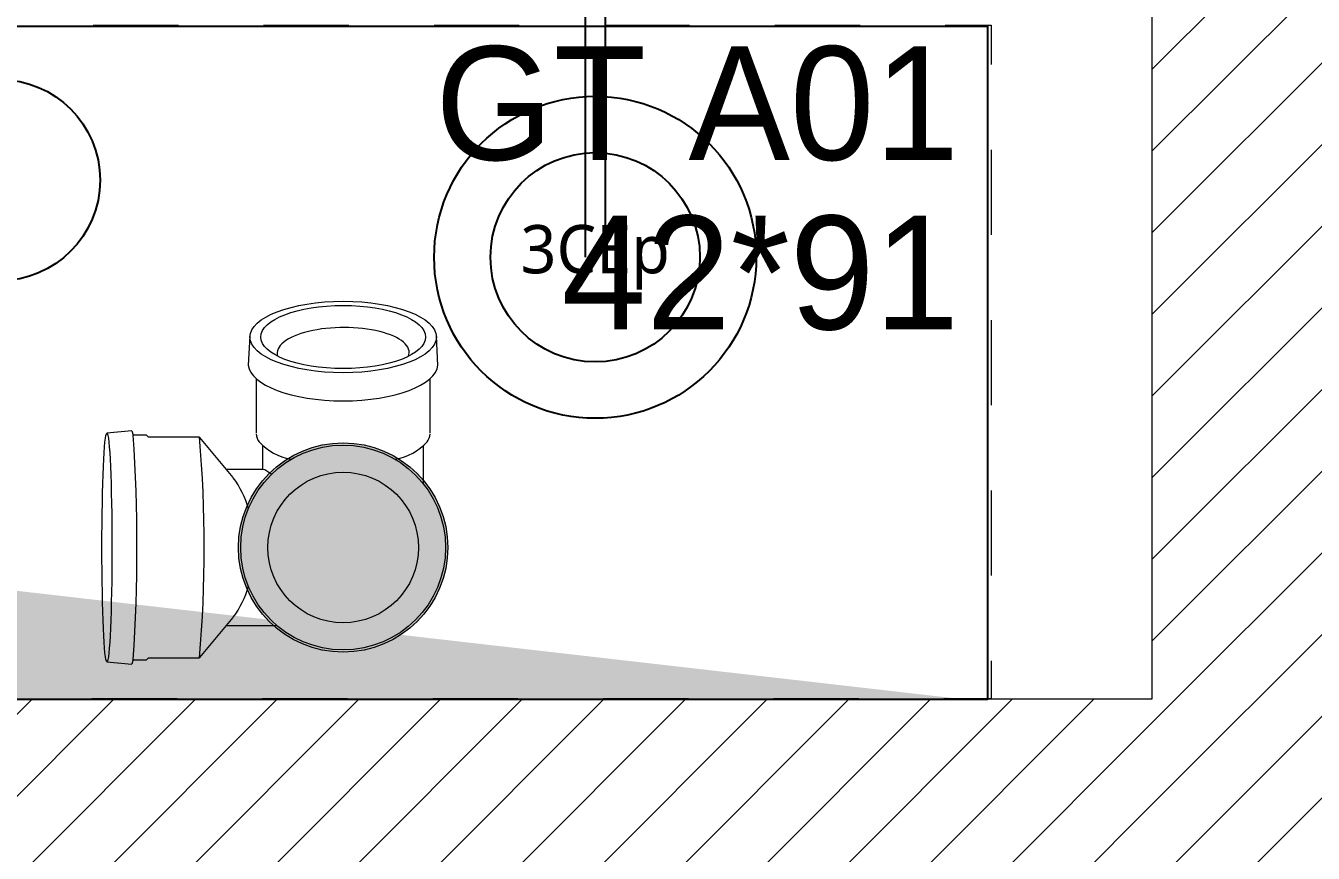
# Model space of a CAD drawing. Header units: centimetres. Extents: x 2666 to 9670, y 1889 to 5633.
# Drawn here: x 4572 to 4652, y 4633.8 to 4685.2 of the extents above; entities that cross this region are included whole.
import ezdxf

# ---------------------------------------------------------------- set-up
doc = ezdxf.new("R2010")
doc.units = ezdxf.units.CM
doc.header["$LTSCALE"] = 12.7
doc.linetypes.add('ISO-03', pattern=[3, 1.2, -1.8])
doc.linetypes.add('VW-01', pattern=[0.83312, 0.41656, -0.41656])
for name, color, linetype, lineweight in [('B aménagement intérieur', 7, 'Continuous', 5), ('B GÈnÈral', 7, 'Continuous', 5), ('B Général', 7, 'Continuous', 5)]:
    doc.layers.add(name, color=color, linetype=linetype, lineweight=lineweight)
doc.layers.add('C ANNOTATIONS-textes-numérotation gaine', color=7, linetype='ISO-03', lineweight=5, true_color=0xdd0000)
for name, color, linetype in [('prlm-CHAUFF', 4, 'Continuous'), ('prlm-EAU-CHU', 42, 'Continuous'), ('prlm-EAU-EUEV', 25, 'Continuous'), ('prlm-GT', 242, 'Continuous'), ('prlm-VMC', 93, 'Continuous')]:
    doc.layers.add(name, color=color, linetype=linetype)
doc.styles.add('Eurostile', font='')
doc.styles.add('prlm-chauff', font='trebucbi.ttf', dxfattribs={"height": 18})
doc.styles.get('Eurostile').set_extended_font_data('Eurostile')
pattern_1 = [(45, (0, 0), (2.4253472, -2.6458333), [])]

# ---------------------------------------------------------------- blocks, each defined once
blk = doc.blocks.new('G 100_80')
at = {"layer": 'B GÈnÈral', "color": 254, "linetype": 'Continuous', "true_color": 0xd6d6d6}
blk.add_solid([(-30.884, 32.2), (2.5, 43), (-39.5, -43), (-39.5, 43)], dxfattribs=at)
blk = doc.blocks.new('Groupe-28-1')
at = {"layer": 'C ANNOTATIONS-textes-numérotation gaine', "color": 7, "linetype": 'VW-01', "flags": 128}
blk.add_lwpolyline([(4543.965, 4643.438), (4543.965, 4685.261), (4631.965, 4685.261), (4631.965, 4643.438)], close=True, dxfattribs=at)
at = {"layer": 'C ANNOTATIONS-textes-numérotation gaine', "color": 7, "insert": (4629.965, 4683.959), "char_height": 7.059, "width": 86, "attachment_point": 3, "line_spacing_factor": 0.894142, "style": 'Eurostile'}
blk.add_mtext('GT A01\\P42*91', dxfattribs=at)
blk = doc.blocks.new('xi.3cep130-200')
at = {"layer": 'prlm-CHAUFF', "color": 0}
for radius in [10, 6.5]:
    blk.add_circle((0, 0), radius, dxfattribs=at)
at = {"layer": 'prlm-CHAUFF', "color": 0, "insert": (0, 0), "char_height": 3, "width": 9.78152, "attachment_point": 5, "style": 'prlm-chauff'}
blk.add_mtext('\\pxqc;3CEp', dxfattribs=at)
blk = doc.blocks.new('xi.chu')
at = {"layer": 'prlm-EAU-EUEV', "linetype": 'ByBlock', "lineweight": 5}
blk.add_hatch(color=0, dxfattribs=at).paths.add_polyline_path([(6.5, 0, 1), (-6.5, 0, 1)])
at = {"layer": 'prlm-EAU-EUEV', "color": 0, "linetype": 'ByBlock', "lineweight": 5}
blk.add_circle((0, 0), 6.5, dxfattribs=at)
blk = doc.blocks.new('xi.aam22')
at = {"layer": 'prlm-EAU-CHU', "color": 0, "lineweight": 13}
for p, q in [((-5.799, 13.123), (-5.89, 11.331)), ((5.89, 11.331), (5.799, 13.123)), ((-5.41, 10.463), (-5.41, 7.114)), ((5.41, 7.114), (5.41, 10.463)), ((-13.12, 7.25), (-14.668, 7.106)), ((-13.12, 7.25), (-13.031, 6.97)), ((-12.219, 6.97), (-13.031, 6.97)), ((-12.093, 6.85), (-12.219, 6.97)), ((-8.922, 6.85), (-12.093, 6.85)), ((-6.828, 4.34), (-8.907, 6.841)), ((-5, 6.323), (-5, 4.87)), ((5, 3.931), (5, 6.323)), ((-7.269, 4.87), (-4.958, 4.867)), ((-8.907, -6.841), (-6.828, -4.34)), ((-4.091, -4.87), (-7.269, -4.87)), ((-14.668, -7.106), (-13.12, -7.25)), ((-13.028, -6.944), (-13.12, -7.25)), ((-13.031, -6.97), (-12.219, -6.97)), ((-12.219, -6.97), (-12.093, -6.85)), ((-12.093, -6.85), (-8.922, -6.85))]:
    blk.add_line(p, q, dxfattribs=at)
at = {"layer": 'prlm-EAU-CHU', "color": 0, "lineweight": 13, "flags": 128}
blk.add_lwpolyline([(-4.958, 4.867), (-4.86, 4.836), (-4.68, 4.729), (-4.43, 4.564)], dxfattribs=at)
at = {"layer": 'prlm-EAU-CHU', "color": 0, "lineweight": 13}
for radius in [6.36, 4.675]:
    blk.add_circle((0, 0), radius, dxfattribs=at)
for centre, radius, start, end in [((-119.647, -0.014), 106.844, 356.28096, 3.74771), ((-87.178, 0), 78.555, 354.99745, 5.00255), ((-4.475, 7.136), 0.936, 184.66048, 218.12589), ((-2.54, 9.094), 3.683, 223.50702, 258.77599), ((2.54, 9.094), 3.683, 281.22401, 316.49298), ((4.475, 7.136), 0.936, 321.87411, 355.33952), ((-11.683, 0.728), 6.052, 16.13317, 36.55417), ((-11.683, -0.728), 6.052, 323.44583, 343.86683)]:
    blk.add_arc(centre, radius, start, end, dxfattribs=at)
for centre, major_axis, ratio in [((0, 13.073), (5.789, 0), 0.383426), ((0, 13.073), (5.115, 0), 0.383329), ((-14.667, 0), (0, -7.101), 0.043635)]:
    blk.add_ellipse(centre, major_axis=major_axis, ratio=ratio, dxfattribs=at)
for centre, major_axis, ratio, start_param, end_param in [((0.001, 12.093), (-4.098, -0.028), 0.383971, 2.986035, 6.398097), ((0, 11.414), (-5.894, 0), 0.391508, 0.036281, 3.105311)]:
    blk.add_ellipse(centre, major_axis=major_axis, ratio=ratio, start_param=start_param, end_param=end_param, dxfattribs=at)

msp = doc.modelspace()

# ---------------------------------------------------------------- hatches: boundary and pattern name
at = {"layer": 'B GÈnÈral', "linetype": 'Continuous', "lineweight": 5}
h = msp.add_hatch(dxfattribs=at)
h.set_pattern_fill('50_BETON', style=0, pattern_type=2)
h.set_pattern_definition(pattern_1)
h.paths.add_polyline_path([(4659.965, 4889.389), (4641.965, 4909.389), (4641.965, 4300.389), (4659.965, 4282.389)])
h = msp.add_hatch(dxfattribs=at)
h.set_pattern_fill('50_BETON', style=0, pattern_type=2)
h.set_pattern_definition(pattern_1)
h.paths.add_polyline_path([(4641.965, 4625.438), (4641.965, 4643.438), (4452.965, 4643.438), (4432.965, 4625.438)])

# ---------------------------------------------------------------- linework, layer by layer
at = {"layer": 'B Général', "color": 7, "linetype": 'Continuous', "lineweight": 18}
for p, q in [((4641.965, 4643.438), (4641.965, 4909.389)), ((4452.965, 4643.438), (4641.965, 4643.438))]:
    msp.add_line(p, q, dxfattribs=at)
at = {"layer": 'B Général', "color": 7, "linetype": 'Continuous', "lineweight": 5}
for p, q in [((4641.965, 4643.438), (4641.965, 4909.389)), ((4452.965, 4643.438), (4641.965, 4643.438))]:
    msp.add_line(p, q, dxfattribs=at)
at = {"layer": 'prlm-CHAUFF', "ltscale": 50}
for p, q in [((4606.75, 4705.385), (4606.75, 4670.855)), ((4608, 4705.385), (4608, 4670.855))]:
    msp.add_line(p, q, dxfattribs=at)
at = {"layer": 'prlm-GT'}
msp.add_lwpolyline([(4543.725, 4685.209), (4631.725, 4685.209), (4631.725, 4643.386), (4543.725, 4643.386)], close=True, dxfattribs=at)
at = {"layer": 'prlm-VMC'}
msp.add_circle((4570.383, 4675.647), 6.25, dxfattribs=at)

# ---------------------------------------------------------------- block references
at = {"layer": 'B aménagement intérieur', "color": 7, "rotation": 90}
msp.add_blockref('G 100_80', (4586.965, 4682.938), dxfattribs=at)
at = {"layer": 'C ANNOTATIONS-textes-numérotation gaine', "color": 7}
msp.add_blockref('Groupe-28-1', (0, 0), dxfattribs=at)
at = {"layer": 'prlm-CHAUFF'}
msp.add_blockref('xi.3cep130-200', (4607.375, 4670.855), dxfattribs=at)
at = {"layer": 'prlm-EAU-CHU'}
msp.add_blockref('xi.aam22', (4591.723, 4652.831), dxfattribs=at)
at = {"layer": 'prlm-EAU-EUEV'}
msp.add_blockref('xi.chu', (4591.723, 4652.831), dxfattribs=at)

doc.saveas('drawing.dxf')
